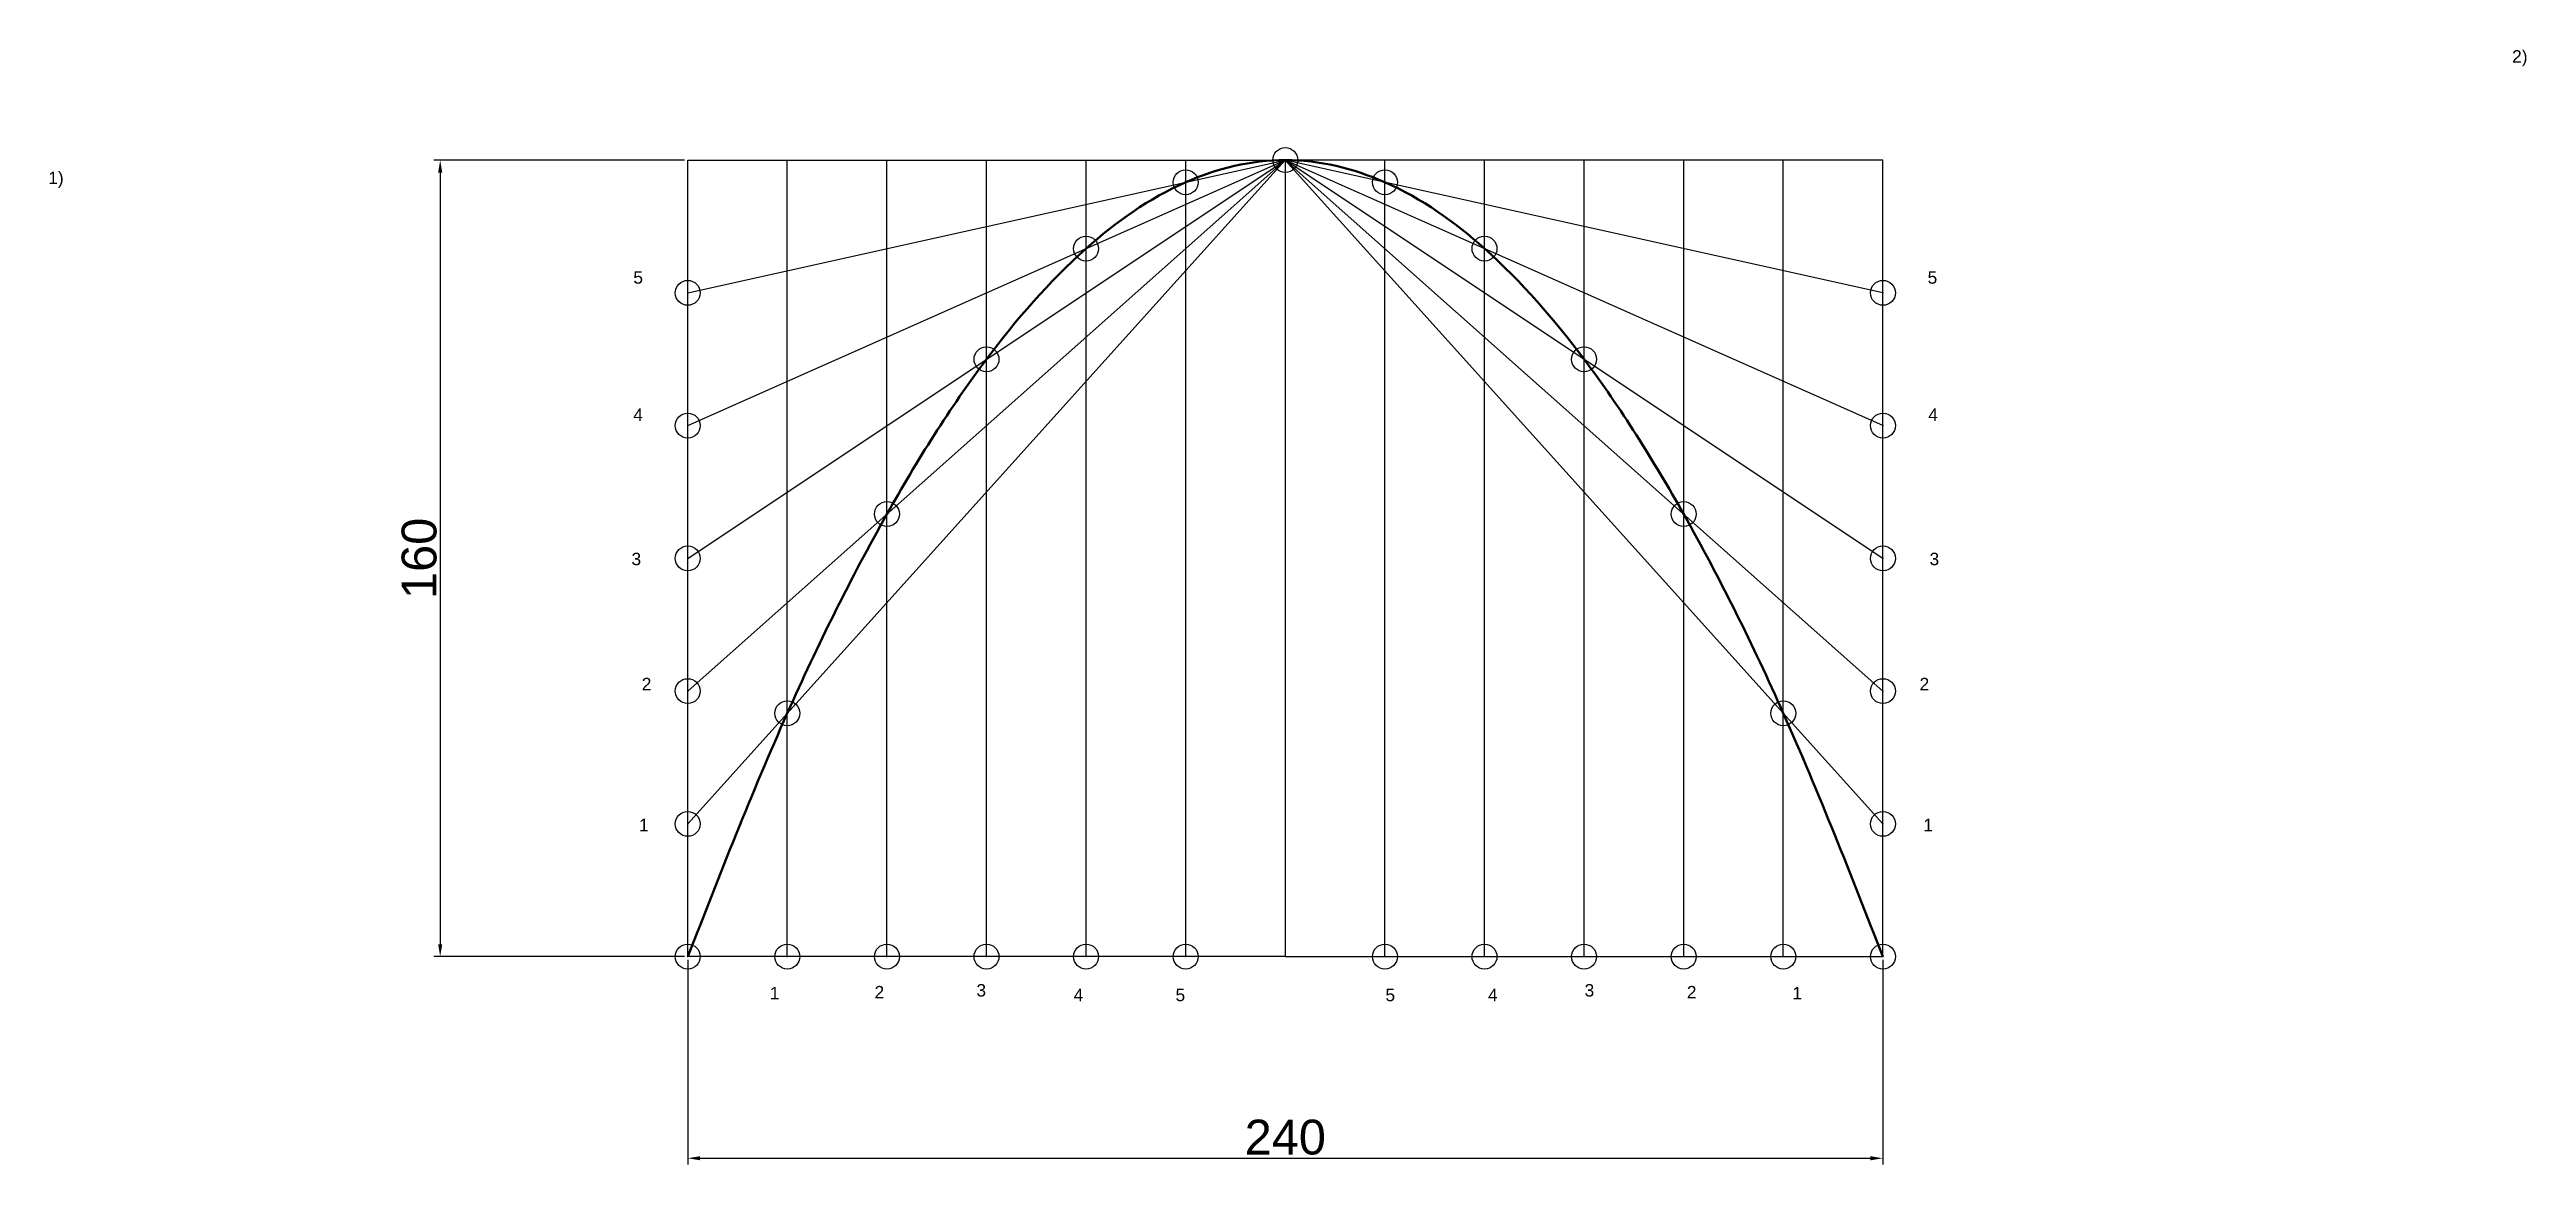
# Model space of a CAD drawing. Header units: millimetres. Extents: x 1400 to 1898, y 2352 to 2576.
import ezdxf

# ---------------------------------------------------------------- set-up
doc = ezdxf.new("R2010")
doc.units = ezdxf.units.MM
doc.header["$PDMODE"] = 32
doc.header["$PDSIZE"] = 5
doc.styles.get("Standard").update_dxf_attribs({"font": 'arial.ttf'})
doc.dimstyles.new('ISO-25', dxfattribs={"dimtxt": 7, "dimasz": 2.5, "dimexe": 1.25, "dimexo": 0.625, "dimtad": 1, "dimtxsty": 'Standard', "dimcen": 2.5, "dimadec": 0, "dimazin": 0, "dimtfac": 1, "dimtmove": 0, "dimatfit": 3, "dimfxl": 1, "dimarcsym": 0})

# ---------------------------------------------------------------- blocks, each defined once
blk = doc.blocks.new('*D1')
at = {"color": 0, "lineweight": -2, "transparency": 16777216}
for p, q in [((1527.65, 2553.66), (1477.32, 2553.66)), ((1478.57, 2551.16), (1478.57, 2396.16)), ((1527.65, 2393.66), (1477.32, 2393.66))]:
    blk.add_line(p, q, dxfattribs=at)
at = {"color": 0, "transparency": 16777216}
for points in [[(1478.15, 2551.16), (1478.98, 2551.16), (1478.57, 2553.66)], [(1478.15, 2396.16), (1478.98, 2396.16), (1478.57, 2393.66)]]:
    blk.add_solid(points, dxfattribs=at)
at = {"layer": 'Defpoints', "color": 0, "transparency": 16777216}
for p in [(1528.27, 2553.66), (1478.57, 2393.66), (1528.27, 2393.66)]:
    blk.add_point(p, dxfattribs=at)
at = {"color": 0, "transparency": 16777216, "insert": (1474.37, 2473.66), "char_height": 7, "attachment_point": 5, "rotation": 90}
blk.add_mtext('160', dxfattribs=at)
blk = doc.blocks.new('*D2')
at = {"color": 0, "lineweight": -2, "transparency": 16777216}
for p, q in [((1528.27, 2393.03), (1528.27, 2351.91)), ((1768.27, 2393.03), (1768.27, 2351.91)), ((1530.77, 2353.16), (1765.77, 2353.16))]:
    blk.add_line(p, q, dxfattribs=at)
at = {"color": 0, "transparency": 16777216}
for points in [[(1530.77, 2353.57), (1530.77, 2352.74), (1528.27, 2353.16)], [(1765.77, 2353.57), (1765.77, 2352.74), (1768.27, 2353.16)]]:
    blk.add_solid(points, dxfattribs=at)
at = {"layer": 'Defpoints', "color": 0, "transparency": 16777216}
for p in [(1528.27, 2393.66), (1768.27, 2393.66), (1768.27, 2353.16)]:
    blk.add_point(p, dxfattribs=at)
at = {"color": 0, "transparency": 16777216, "insert": (1648.27, 2357.36), "char_height": 7, "attachment_point": 5}
blk.add_mtext('240', dxfattribs=at)

msp = doc.modelspace()

# ---------------------------------------------------------------- linework, layer by layer
for p, q in [((1528.271, 2553.66), (1648.271, 2553.66)), ((1528.271, 2393.66), (1528.271, 2553.66)), ((1528.271, 2526.993), (1648.271, 2553.66)), ((1528.271, 2500.327), (1648.271, 2553.66)), ((1528.271, 2473.66), (1648.271, 2553.66)), ((1528.271, 2446.993), (1648.271, 2553.66)), ((1648.271, 2553.66), (1528.271, 2420.327)), ((1548.271, 2393.66), (1548.271, 2553.66)), ((1568.271, 2393.66), (1568.271, 2553.66)), ((1588.271, 2393.66), (1588.271, 2553.66)), ((1608.271, 2393.66), (1608.271, 2553.66)), ((1628.271, 2393.66), (1628.271, 2553.66)), ((1648.271, 2553.66), (1648.271, 2393.66)), ((1768.271, 2553.66), (1648.271, 2553.66)), ((1648.271, 2553.66), (1648.271, 2393.66)), ((1768.271, 2526.993), (1648.271, 2553.66)), ((1768.271, 2500.327), (1648.271, 2553.66)), ((1768.271, 2473.66), (1648.271, 2553.66)), ((1768.271, 2446.993), (1648.271, 2553.66)), ((1648.271, 2553.66), (1768.271, 2420.327)), ((1668.271, 2393.66), (1668.271, 2553.66)), ((1688.271, 2393.66), (1688.271, 2553.66)), ((1708.271, 2393.66), (1708.271, 2553.66)), ((1728.271, 2393.66), (1728.271, 2553.66)), ((1748.271, 2393.66), (1748.271, 2553.66)), ((1768.271, 2393.66), (1768.271, 2553.66)), ((1648.271, 2393.66), (1528.271, 2393.66)), ((1648.271, 2393.66), (1768.271, 2393.66))]:
    msp.add_line(p, q)
at = {"color": 244, "lineweight": 50, "true_color": 0x991b1e}
msp.add_spline([(1528.271, 2393.66), (1548.271, 2442.549), (1568.271, 2482.549), (1588.271, 2513.66), (1608.271, 2535.882), (1628.271, 2549.216), (1648.271, 2553.66), (1668.271, 2549.216), (1688.271, 2535.882), (1708.271, 2513.66), (1728.271, 2482.549), (1748.271, 2442.549), (1768.271, 2393.66)], degree=3, dxfattribs=at)
for p in [(1628.271, 2549.216), (1648.271, 2553.66), (1648.271, 2553.66), (1668.271, 2549.216), (1608.271, 2535.882), (1688.271, 2535.882), (1528.271, 2526.993), (1768.271, 2526.993), (1588.271, 2513.66), (1708.271, 2513.66), (1528.271, 2500.327), (1768.271, 2500.327), (1568.271, 2482.549), (1728.271, 2482.549), (1528.271, 2473.66), (1768.271, 2473.66), (1528.271, 2446.993), (1768.271, 2446.993), (1548.271, 2442.549), (1748.271, 2442.549), (1528.271, 2420.327), (1768.271, 2420.327), (1528.271, 2393.66), (1548.271, 2393.66), (1568.271, 2393.66), (1588.271, 2393.66), (1608.271, 2393.66), (1628.271, 2393.66), (1668.271, 2393.66), (1688.271, 2393.66), (1708.271, 2393.66), (1728.271, 2393.66), (1748.271, 2393.66), (1768.271, 2393.66)]:
    msp.add_point(p)

# ---------------------------------------------------------------- texts
for s, p in [('2)', (1894.614, 2573.239)), ('1)', (1399.856, 2548.83)), ('5', (1517.349, 2528.836)), ('5', (1777.245, 2528.836)), ('4', (1517.349, 2501.267)), ('4', (1777.375, 2501.267)), ('3', (1516.98, 2472.293)), ('3', (1777.631, 2472.293)), ('2', (1519.045, 2447.162)), ('2', (1775.637, 2447.162)), ('1', (1518.482, 2418.843)), ('1', (1776.379, 2418.843)), ('1', (1544.76, 2385.085)), ('2', (1565.782, 2385.272)), ('3', (1586.241, 2385.647)), ('3', (1708.371, 2385.647)), ('2', (1728.9, 2385.272)), ('1', (1750.101, 2385.085)), ('4', (1605.762, 2384.71)), ('5', (1626.221, 2384.71)), ('5', (1668.374, 2384.71)), ('4', (1688.962, 2384.71))]:
    msp.add_text(s, height=2.5).set_placement(p)

# ---------------------------------------------------------------- dimensions: what is measured, and where the dimension line sits
dim = msp.add_linear_dim(base=(1478.566, 2393.66), p1=(1528.271, 2553.66), p2=(1528.271, 2393.66), angle=90, dimstyle='ISO-25')
dim.commit()
dim.dimension.update_dxf_attribs({"geometry": '*D1', "text_midpoint": (1474.367, 2473.66)})
dim = msp.add_linear_dim(base=(1768.271, 2353.157), p1=(1528.271, 2393.66), p2=(1768.271, 2393.66), dimstyle='ISO-25')
dim.commit()
dim.dimension.update_dxf_attribs({"geometry": '*D2', "text_midpoint": (1648.271, 2357.356)})

doc.saveas('drawing.dxf')
